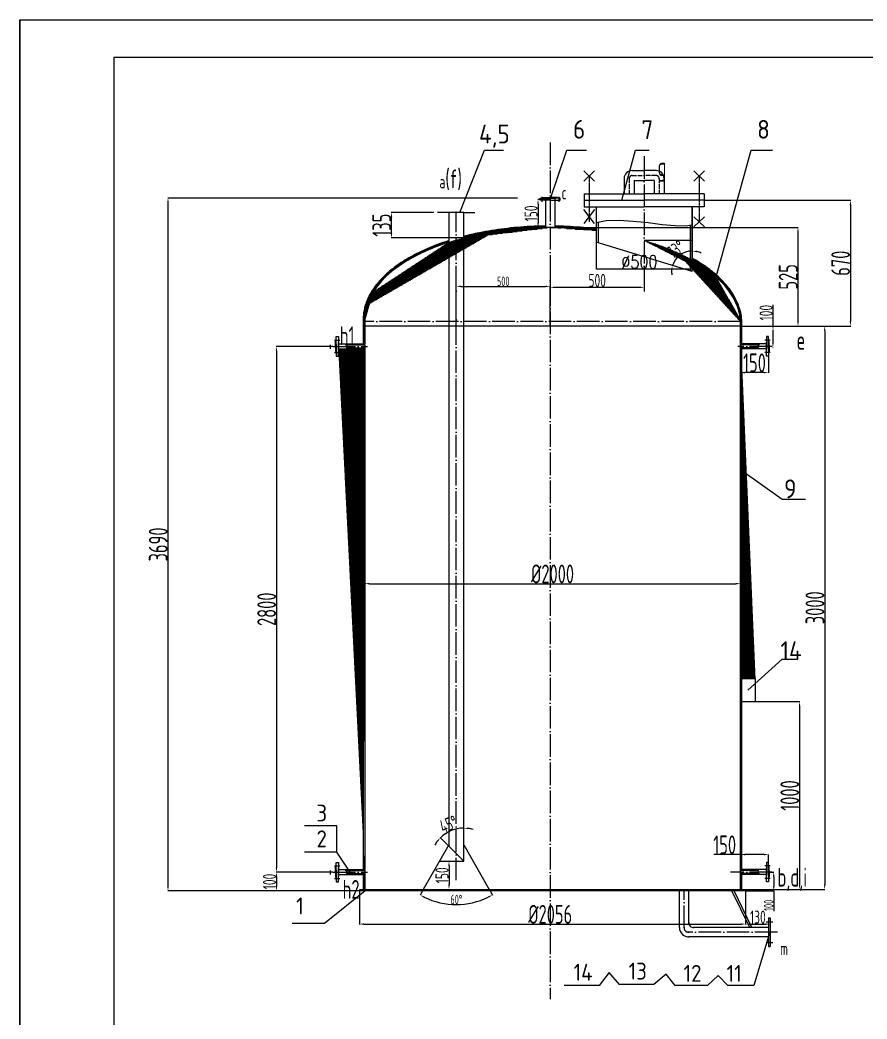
# Model space of a CAD drawing. Extents: x 3036 to 20054, y -3848 to 8048.
# Drawn here: x 11654 to 16163, y 2711 to 8032 of the extents above; entities that cross this region are included whole.
import ezdxf
from ezdxf.enums import TextEntityAlignment as Align

# ---------------------------------------------------------------- set-up
doc = ezdxf.new("R2010")
doc.units = 0
doc.header["$PDMODE"] = 3
doc.linetypes.add('ACAD_ISO04W100', pattern=[30, 24, -3, 0, -3])
doc.linetypes.add('CENTER', pattern=[2, 1.25, -0.25, 0.25, -0.25])
doc.layers.get('0').update_dxf_attribs({"linetype": 'CONTINUOUS'})
doc.layers.get('DEFPOINTS').update_dxf_attribs({"linetype": 'CONTINUOUS'})
for name, color, linetype in [('7标注层', 4, 'CONTINUOUS'), ('L0', 7, 'CONTINUOUS'), ('L1', 9, 'CENTER'), ('LL', 1, 'CONTINUOUS'), ('LM', 5, 'CONTINUOUS'), ('图层1', 1, 'CONTINUOUS')]:
    doc.layers.add(name, color=color, linetype=linetype)
doc.styles.get("Standard").update_dxf_attribs({"font": 'isocp.shx', "width": 0.707, "bigfont": 'hztxt.shx'})
doc.styles.add('TH_GBDIM', font='romans.shx', dxfattribs={"width": 0.8, "bigfont": 'gbcbig.shx'})
doc.dimstyles.new('ISO-25', dxfattribs={"dimtxt": 100, "dimasz": 2.5, "dimexe": 1.25, "dimexo": 0.625, "dimgap": 5, "dimtad": 1, "dimtxsty": 'STANDARD', "dimcen": 2.5, "dimazin": 3, "dimtfac": 1, "dimtmove": 0, "dimatfit": 3})
doc.dimstyles.new('TH_GBDIM', dxfattribs={"dimtxt": 3.5, "dimasz": 2.5, "dimexe": 2, "dimexo": 0, "dimgap": 1.5, "dimtad": 1, "dimdec": 1, "dimzin": 0, "dimtxsty": 'TH_GBDIM', "dimcen": 2.5, "dimclrd": 130, "dimclre": 130, "dimclrt": 3, "dimazin": 3, "dimtfac": 0.714286, "dimtdec": 1, "dimtmove": 0, "dimatfit": 3, "dimtzin": 0})
pattern_1 = [(0, (-3624.5452, 114.0675), (0, 3.175), [])]

# ---------------------------------------------------------------- blocks, each defined once
blk = doc.blocks.new('*D27')
at = {"color": 0, "ltscale": 5}
for p, q in [((14302.9, 7083), (12440.9, 7083)), ((12442.2, 7058), (12442.2, 3418)), ((13460.8, 3393), (12440.9, 3393))]:
    blk.add_line(p, q, dxfattribs=at)
for points in [[(12438, 7058), (12446.3, 7058), (12442.2, 7083)], [(12438, 3418), (12446.3, 3418), (12442.2, 3393)]]:
    blk.add_solid(points, dxfattribs=at)
at = {"layer": 'DEFPOINTS', "color": 0, "ltscale": 5}
for p in [(14303.6, 7083), (12442.2, 3393), (13461.4, 3393)]:
    blk.add_point(p, dxfattribs=at)
at = {"color": 0, "ltscale": 5, "insert": (12390.2, 5238), "char_height": 50, "attachment_point": 5, "rotation": 90}
blk.add_mtext('{\\H2x;3690}', dxfattribs=at)
blk = doc.blocks.new('*D28')
at = {"color": 0, "ltscale": 5}
for p, q in [((14477.6, 6926.1), (15797.2, 6926.1)), ((15796, 6901.1), (15796, 6426)), ((15490, 6401), (15797.2, 6401))]:
    blk.add_line(p, q, dxfattribs=at)
for points in [[(15791.8, 6901.1), (15800.1, 6901.1), (15796, 6926.1)], [(15791.8, 6426), (15800.1, 6426), (15796, 6401)]]:
    blk.add_solid(points, dxfattribs=at)
at = {"layer": 'DEFPOINTS', "color": 0, "ltscale": 5}
for p in [(14477, 6926.1), (15489.4, 6401), (15796, 6401)]:
    blk.add_point(p, dxfattribs=at)
at = {"color": 0, "ltscale": 5, "insert": (15744, 6663.5), "char_height": 50, "attachment_point": 5, "rotation": 90}
blk.add_mtext('{\\H2x;525}', dxfattribs=at)
blk = doc.blocks.new('*D29')
at = {"color": 0, "ltscale": 5}
for p, q in [((13858.3, 7006.1), (13630.6, 7006.1)), ((13631.9, 6896.1), (13631.9, 6981.1)), ((14016.4, 6871.1), (13630.6, 6871.1))]:
    blk.add_line(p, q, dxfattribs=at)
for points in [[(13627.7, 6981.1), (13636, 6981.1), (13631.9, 7006.1)], [(13627.7, 6896.1), (13636, 6896.1), (13631.9, 6871.1)]]:
    blk.add_solid(points, dxfattribs=at)
at = {"layer": 'DEFPOINTS', "color": 0, "ltscale": 5}
for p in [(13631.9, 7006.1), (13858.9, 7006.1), (14017, 6871.1)]:
    blk.add_point(p, dxfattribs=at)
at = {"color": 0, "ltscale": 5, "insert": (13579.9, 6938.6), "char_height": 50, "attachment_point": 5, "rotation": 90}
blk.add_mtext('{\\H2x;135}', dxfattribs=at)
blk = doc.blocks.new('*D30')
at = {"color": 0, "ltscale": 5}
for start, end in [(90, 163), (63.7134, 76.8567), (176.1433, 189.2866)]:
    blk.add_arc((15232.3, 6691.8), 109.2, start, end, dxfattribs=at)
for points in [[(15256.7, 6794), (15257.6, 6802.3), (15232.3, 6801)], [(15119.2, 6699.9), (15127.4, 6698.4), (15127.9, 6723.7)]]:
    blk.add_solid(points, dxfattribs=at)
at = {"layer": 'DEFPOINTS', "color": 0, "ltscale": 5}
for p in [(15232.3, 7036.9), (14721.7, 6847.9), (15187.3, 6791.3), (15232.3, 6691.8), (15232.3, 6691.8)]:
    blk.add_point(p, dxfattribs=at)
at = {"color": 0, "ltscale": 5, "insert": (15145.3, 6809.3), "char_height": 50, "attachment_point": 5, "rotation": 36.5}
blk.add_mtext('{\\H1.4x;73°}', dxfattribs=at)
blk = doc.blocks.new('*D31')
at = {"color": 0, "ltscale": 5}
for p, q in [((13287.2, 6293), (13018.5, 6293)), ((13019.7, 6268), (13019.7, 3518)), ((13287.2, 3493), (13018.5, 3493))]:
    blk.add_line(p, q, dxfattribs=at)
for points in [[(13015.6, 6268), (13023.9, 6268), (13019.7, 6293)], [(13015.6, 3518), (13023.9, 3518), (13019.7, 3493)]]:
    blk.add_solid(points, dxfattribs=at)
at = {"layer": 'DEFPOINTS', "color": 0, "ltscale": 5}
for p in [(13287.8, 6293), (13019.7, 3493), (13287.8, 3493)]:
    blk.add_point(p, dxfattribs=at)
at = {"color": 0, "ltscale": 5, "insert": (12967.7, 4893), "char_height": 50, "attachment_point": 5, "rotation": 90}
blk.add_mtext('{\\H2x;2800}', dxfattribs=at)
blk = doc.blocks.new('*D32')
at = {"color": 0, "ltscale": 5}
for p, q in [((15296.8, 7071), (16076.6, 7071)), ((16075.3, 7046), (16075.3, 6426)), ((15490, 6401), (16076.6, 6401))]:
    blk.add_line(p, q, dxfattribs=at)
for points in [[(16071.2, 7046), (16079.5, 7046), (16075.3, 7071)], [(16071.2, 6426), (16079.5, 6426), (16075.3, 6401)]]:
    blk.add_solid(points, dxfattribs=at)
at = {"layer": 'DEFPOINTS', "color": 0, "ltscale": 5}
for p in [(15296.1, 7071), (15489.4, 6401), (16075.3, 6401)]:
    blk.add_point(p, dxfattribs=at)
at = {"color": 0, "ltscale": 5, "insert": (16023.3, 6736), "char_height": 50, "attachment_point": 5, "rotation": 90}
blk.add_mtext('{\\H2x;670}', dxfattribs=at)
blk = doc.blocks.new('*D33')
at = {"color": 0, "ltscale": 5}
for p, q in [((15489.4, 6240.3), (15489.4, 6152.2)), ((15639.4, 6240.3), (15639.4, 6152.2)), ((15614.4, 6153.5), (15514.4, 6153.5))]:
    blk.add_line(p, q, dxfattribs=at)
for points in [[(15514.4, 6157.7), (15514.4, 6149.3), (15489.4, 6153.5)], [(15614.4, 6157.7), (15614.4, 6149.3), (15639.4, 6153.5)]]:
    blk.add_solid(points, dxfattribs=at)
at = {"layer": 'DEFPOINTS', "color": 0, "ltscale": 5}
for p in [(15489.4, 6241), (15639.4, 6241), (15489.4, 6153.5)]:
    blk.add_point(p, dxfattribs=at)
at = {"color": 0, "ltscale": 5, "insert": (15564.4, 6205.5), "char_height": 50, "attachment_point": 5}
blk.add_mtext('{\\H2x;150}', dxfattribs=at)
blk = doc.blocks.new('*D34')
at = {"color": 0, "ltscale": 5}
for p, q in [((15663.1, 6395.6), (15663.1, 6514.3)), ((15662.7, 6395.6), (15664.3, 6395.6)), ((15663.1, 6312.6), (15663.1, 6370.6)), ((15662.7, 6287.6), (15664.3, 6287.6))]:
    blk.add_line(p, q, dxfattribs=at)
for points in [[(15658.9, 6370.6), (15667.2, 6370.6), (15663.1, 6395.6)], [(15658.9, 6312.6), (15667.2, 6312.6), (15663.1, 6287.6)]]:
    blk.add_solid(points, dxfattribs=at)
at = {"layer": 'DEFPOINTS', "color": 0, "ltscale": 5}
for p in [(15662, 6395.6), (15663.1, 6395.6), (15662, 6287.6)]:
    blk.add_point(p, dxfattribs=at)
at = {"color": 0, "ltscale": 5, "insert": (15626.1, 6472.6), "char_height": 50, "attachment_point": 5, "rotation": 90}
blk.add_mtext('{\\H1.4x;100}', dxfattribs=at)
blk = doc.blocks.new('*D35')
at = {"color": 0, "ltscale": 5}
for p, q in [((15643.6, 3493), (15668, 3493)), ((15666.8, 3468), (15666.8, 3418)), ((15518, 3393), (15668, 3393)), ((15666.8, 3393), (15666.8, 3285.7))]:
    blk.add_line(p, q, dxfattribs=at)
for points in [[(15662.6, 3468), (15671, 3468), (15666.8, 3493)], [(15662.6, 3418), (15671, 3418), (15666.8, 3393)]]:
    blk.add_solid(points, dxfattribs=at)
at = {"layer": 'DEFPOINTS', "color": 0, "ltscale": 5}
for p in [(15643, 3493), (15517.4, 3393), (15666.8, 3393)]:
    blk.add_point(p, dxfattribs=at)
at = {"color": 0, "ltscale": 5, "insert": (15639.8, 3316), "char_height": 50, "attachment_point": 5, "rotation": 90}
blk.add_mtext('100', dxfattribs=at)
blk = doc.blocks.new('*D24')
at = {"color": 0, "ltscale": 5}
for p, q in [((14477, 6714.4), (14477, 6606.2)), ((14977, 6714.4), (14977, 6606.2)), ((14952, 6607.4), (14502, 6607.4))]:
    blk.add_line(p, q, dxfattribs=at)
for points in [[(14502, 6611.6), (14502, 6603.3), (14477, 6607.4)], [(14952, 6611.6), (14952, 6603.3), (14977, 6607.4)]]:
    blk.add_solid(points, dxfattribs=at)
at = {"layer": 'DEFPOINTS', "color": 0, "ltscale": 5}
for p in [(14477, 6715.1), (14977, 6715.1), (14477, 6607.4)]:
    blk.add_point(p, dxfattribs=at)
at = {"color": 0, "ltscale": 5, "insert": (14727, 6644.4), "char_height": 50, "attachment_point": 5}
blk.add_mtext('{\\H1.4x;500}', dxfattribs=at)
blk = doc.blocks.new('*D36')
at = {"color": 0, "ltscale": 5}
for p, q in [((15797.8, 6401), (15939.5, 6401)), ((15938.3, 6376), (15938.3, 3426)), ((15518, 3401), (15939.5, 3401))]:
    blk.add_line(p, q, dxfattribs=at)
for points in [[(15934.1, 6376), (15942.4, 6376), (15938.3, 6401)], [(15934.1, 3426), (15942.4, 3426), (15938.3, 3401)]]:
    blk.add_solid(points, dxfattribs=at)
at = {"layer": 'DEFPOINTS', "color": 0, "ltscale": 5}
for p in [(15797.2, 6401), (15517.4, 3401), (15938.3, 3401)]:
    blk.add_point(p, dxfattribs=at)
at = {"color": 0, "ltscale": 5, "insert": (15886.3, 4901), "char_height": 50, "attachment_point": 5, "rotation": 90}
blk.add_mtext('{\\H2x;3000}', dxfattribs=at)
blk = doc.blocks.new('*D37')
at = {"color": 0, "ltscale": 5}
for p, q in [((15489.4, 3586.5), (15347.2, 3586.5)), ((15489.4, 3545.6), (15489.4, 3587.7)), ((15614.4, 3586.5), (15514.4, 3586.5)), ((15639.4, 3545.6), (15639.4, 3587.7))]:
    blk.add_line(p, q, dxfattribs=at)
for points in [[(15514.4, 3590.7), (15514.4, 3582.3), (15489.4, 3586.5)], [(15614.4, 3590.7), (15614.4, 3582.3), (15639.4, 3586.5)]]:
    blk.add_solid(points, dxfattribs=at)
at = {"layer": 'DEFPOINTS', "color": 0, "ltscale": 5}
for p in [(15489.4, 3586.5), (15489.4, 3545), (15639.4, 3545)]:
    blk.add_point(p, dxfattribs=at)
at = {"color": 0, "ltscale": 5, "insert": (15405.8, 3638.5), "char_height": 50, "attachment_point": 5}
blk.add_mtext('{\\H2x;150}', dxfattribs=at)
blk = doc.blocks.new('*D25')
at = {"color": 0, "ltscale": 5}
for p, q in [((14476.4, 7076.1), (14410.8, 7076.1)), ((14412.1, 7051.1), (14412.1, 6951.1)), ((14476.4, 6926.1), (14410.8, 6926.1))]:
    blk.add_line(p, q, dxfattribs=at)
for points in [[(14407.9, 7051.1), (14416.3, 7051.1), (14412.1, 7076.1)], [(14407.9, 6951.1), (14416.3, 6951.1), (14412.1, 6926.1)]]:
    blk.add_solid(points, dxfattribs=at)
at = {"layer": 'DEFPOINTS', "color": 0, "ltscale": 5}
for p in [(14477, 7076.1), (14412.1, 6926.1), (14477, 6926.1)]:
    blk.add_point(p, dxfattribs=at)
at = {"color": 0, "ltscale": 5, "insert": (14375.1, 7001.1), "char_height": 50, "attachment_point": 5, "rotation": 90}
blk.add_mtext('{\\H1.4x;150}', dxfattribs=at)
blk = doc.blocks.new('*D38')
at = {"color": 0, "ltscale": 5}
for p, q in [((15490, 4401), (15805.6, 4401)), ((15804.3, 4376), (15804.3, 3426)), ((15490, 3401), (15805.6, 3401))]:
    blk.add_line(p, q, dxfattribs=at)
for points in [[(15800.2, 4376), (15808.5, 4376), (15804.3, 4401)], [(15800.2, 3426), (15808.5, 3426), (15804.3, 3401)]]:
    blk.add_solid(points, dxfattribs=at)
at = {"layer": 'DEFPOINTS', "color": 0, "ltscale": 5}
for p in [(15489.4, 4401), (15489.4, 3401), (15804.3, 3401)]:
    blk.add_point(p, dxfattribs=at)
at = {"color": 0, "ltscale": 5, "insert": (15752.3, 3901), "char_height": 50, "attachment_point": 5, "rotation": 90}
blk.add_mtext('{\\H2x;1000}', dxfattribs=at)
blk = doc.blocks.new('*D39')
at = {"color": 0, "ltscale": 5}
for p, q in [((13489.4, 5029.8), (13489.4, 5030.5)), ((13514.4, 5029.2), (15464.4, 5029.2)), ((15489.4, 5029.8), (15489.4, 5030.5))]:
    blk.add_line(p, q, dxfattribs=at)
for points in [[(13514.4, 5033.4), (13514.4, 5025), (13489.4, 5029.2)], [(15464.4, 5033.4), (15464.4, 5025), (15489.4, 5029.2)]]:
    blk.add_solid(points, dxfattribs=at)
at = {"layer": 'DEFPOINTS', "color": 0, "ltscale": 5}
for p in [(13489.4, 5029.2), (15489.4, 5029.2), (15489.4, 5029.2)]:
    blk.add_point(p, dxfattribs=at)
at = {"color": 0, "ltscale": 5, "insert": (14489.4, 5081.2), "char_height": 50, "attachment_point": 5}
blk.add_mtext('{\\H2x;%%C2000}', dxfattribs=at)
blk = doc.blocks.new('*D26')
at = {"color": 0, "ltscale": 5}
for p, q in [((13461.4, 3392.3), (13461.4, 3214.8)), ((15517.4, 3392.3), (15517.4, 3214.8)), ((13486.4, 3216.1), (15492.4, 3216.1))]:
    blk.add_line(p, q, dxfattribs=at)
for points in [[(13486.4, 3220.2), (13486.4, 3211.9), (13461.4, 3216.1)], [(15492.4, 3220.2), (15492.4, 3211.9), (15517.4, 3216.1)]]:
    blk.add_solid(points, dxfattribs=at)
at = {"layer": 'DEFPOINTS', "color": 0, "ltscale": 5}
for p in [(13461.4, 3393), (15517.4, 3393), (15517.4, 3216.1)]:
    blk.add_point(p, dxfattribs=at)
at = {"color": 0, "ltscale": 5, "insert": (14477, 3268.1), "char_height": 50, "attachment_point": 5}
blk.add_mtext('{\\H2x;%%C2056}', dxfattribs=at)
blk = doc.blocks.new('*D40')
at = {"color": 0, "ltscale": 5}
blk.add_line((13936.6, 3631.4), (13891.4, 3676.6), dxfattribs=at)
for start, end in [(90, 135), (73.749, 81.8745), (143.1255, 151.251)]:
    blk.add_arc((14017, 3551), 176.4, start, end, dxfattribs=at)
for points in [[(14041.7, 3721.5), (14042.2, 3729.8), (14017, 3727.4)], [(13872.7, 3659.6), (13879, 3654.1), (13892.3, 3675.7)]]:
    blk.add_solid(points, dxfattribs=at)
at = {"layer": 'DEFPOINTS', "color": 0, "ltscale": 5}
for p in [(14017, 6871.1), (13971.3, 3721.4), (13937, 3631), (14017, 3551), (14017, 3551)]:
    blk.add_point(p, dxfattribs=at)
at = {"color": 0, "ltscale": 5, "insert": (13935.3, 3748.2), "char_height": 50, "attachment_point": 5, "rotation": 22.5}
blk.add_mtext('{\\H1.4x;45°}', dxfattribs=at)
blk = doc.blocks.new('*D41')
at = {"color": 0, "ltscale": 5}
for p, q in [((13919.8, 3551), (13939.4, 3551)), ((13938.2, 3526), (13938.2, 3426)), ((13919.8, 3401), (13939.4, 3401))]:
    blk.add_line(p, q, dxfattribs=at)
for points in [[(13934, 3526), (13942.3, 3526), (13938.2, 3551)], [(13934, 3426), (13942.3, 3426), (13938.2, 3401)]]:
    blk.add_solid(points, dxfattribs=at)
at = {"layer": 'DEFPOINTS', "color": 0, "ltscale": 5}
for p in [(13919.2, 3551), (13919.2, 3401), (13938.2, 3401)]:
    blk.add_point(p, dxfattribs=at)
at = {"color": 0, "ltscale": 5, "insert": (13901.2, 3476), "char_height": 50, "attachment_point": 5, "rotation": 90}
blk.add_mtext('{\\H1.4x;150}', dxfattribs=at)
blk = doc.blocks.new('*D42')
at = {"color": 0, "ltscale": 5}
for p, q in [((13801.1, 3400.4), (13783.8, 3370.3)), ((14153, 3400.4), (14170.2, 3370.3))]:
    blk.add_line(p, q, dxfattribs=at)
blk.add_arc((13977, 3707.7), 387.5, 243.8981, 296.1019, dxfattribs=at)
for points in [[(13804.6, 3356), (13808.5, 3363.4), (13784.4, 3371.4)], [(14145.5, 3363.4), (14149.4, 3356), (14169.6, 3371.4)]]:
    blk.add_solid(points, dxfattribs=at)
at = {"layer": 'DEFPOINTS', "color": 0, "ltscale": 5}
for p in [(13937, 3637.8), (14017, 3637.8), (13801.4, 3401), (14152.7, 3401), (13910.2, 3326)]:
    blk.add_point(p, dxfattribs=at)
at = {"color": 0, "ltscale": 5, "insert": (13977, 3347.2), "char_height": 50, "attachment_point": 5}
blk.add_mtext('60°', dxfattribs=at)
blk = doc.blocks.new('*D43')
at = {"color": 0, "ltscale": 5}
for p, q in [((13303.1, 3493), (13018.4, 3493)), ((13019.7, 3468), (13019.7, 3418)), ((13303.1, 3393), (13018.4, 3393))]:
    blk.add_line(p, q, dxfattribs=at)
for points in [[(13015.5, 3468), (13023.9, 3468), (13019.7, 3493)], [(13015.5, 3418), (13023.9, 3418), (13019.7, 3393)]]:
    blk.add_solid(points, dxfattribs=at)
at = {"layer": 'DEFPOINTS', "color": 0, "ltscale": 5}
for p in [(13303.8, 3493), (13019.7, 3393), (13303.8, 3393)]:
    blk.add_point(p, dxfattribs=at)
at = {"color": 0, "ltscale": 5, "insert": (12982.7, 3443), "char_height": 50, "attachment_point": 5, "rotation": 90}
blk.add_mtext('{\\H1.4x;100}', dxfattribs=at)
blk = doc.blocks.new('*D75')
at = {"color": 0, "ltscale": 5}
for p, q in [((15517.4, 3249.5), (15517.4, 3214.8)), ((15647.4, 3248.3), (15647.4, 3214.8)), ((15542.4, 3216.1), (15622.4, 3216.1))]:
    blk.add_line(p, q, dxfattribs=at)
for points in [[(15542.4, 3220.2), (15542.4, 3211.9), (15517.4, 3216.1)], [(15622.4, 3220.2), (15622.4, 3211.9), (15647.4, 3216.1)]]:
    blk.add_solid(points, dxfattribs=at)
at = {"layer": 'DEFPOINTS', "color": 0, "ltscale": 5}
for p in [(15517.4, 3250.1), (15647.4, 3248.9), (15647.4, 3216.1)]:
    blk.add_point(p, dxfattribs=at)
at = {"color": 0, "ltscale": 5, "insert": (15582.4, 3253.1), "char_height": 50, "attachment_point": 5}
blk.add_mtext('{\\H1.4x;130}', dxfattribs=at)
blk = doc.blocks.new('*D84')
at = {"layer": '7标注层', "color": 130}
for p, q in [((14721.7, 6847.9), (14721.7, 6704.5)), ((15221.7, 6847.9), (15221.7, 6704.5)), ((14724.2, 6706.5), (15219.2, 6706.5))]:
    blk.add_line(p, q, dxfattribs=at)
for points in [[(14724.2, 6706.9), (14724.2, 6706.1), (14721.7, 6706.5)], [(15219.2, 6706.9), (15219.2, 6706.1), (15221.7, 6706.5)]]:
    blk.add_solid(points, dxfattribs=at)
at = {"layer": 'DEFPOINTS', "color": 0}
for p in [(14721.7, 6847.9), (15221.7, 6847.9), (15221.7, 6706.5)]:
    blk.add_point(p, dxfattribs=at)
at = {"layer": '7标注层', "color": 3, "insert": (14951.6, 6743), "char_height": 3.5, "attachment_point": 5, "style": 'TH_GBDIM'}
blk.add_mtext('{\\H20x;%%C500}', dxfattribs=at)
blk = doc.blocks.new('*D99')
at = {"color": 0, "ltscale": 5}
for p, q in [((13977, 6401.6), (13977, 6614.1)), ((14002, 6612.8), (14452, 6612.8)), ((14477, 6401.6), (14477, 6614.1))]:
    blk.add_line(p, q, dxfattribs=at)
for points in [[(14002, 6617), (14002, 6608.7), (13977, 6612.8)], [(14452, 6617), (14452, 6608.7), (14477, 6612.8)]]:
    blk.add_solid(points, dxfattribs=at)
at = {"layer": 'DEFPOINTS', "color": 0, "ltscale": 5}
for p in [(14477, 6612.8), (13977, 6401), (14477, 6401)]:
    blk.add_point(p, dxfattribs=at)
at = {"color": 0, "ltscale": 5, "insert": (14227, 6639.8), "char_height": 50, "attachment_point": 5}
blk.add_mtext('500', dxfattribs=at)

msp = doc.modelspace()

# ---------------------------------------------------------------- hatches: boundary and pattern name
h = msp.add_hatch()
h.set_pattern_fill('LINE', color=256, style=0)
h.set_pattern_definition(pattern_1)
edge = h.paths.add_edge_path()
edge.add_spline(control_points=[(14452.008, 6934.003), (14425.273, 6933.755), (14398.577, 6932.972), (14325.256, 6929.34), (14278.891, 6925.374), (14187.837, 6914.218), (14143.148, 6907.027), (14071.585, 6892.631), (14043.972, 6886.32), (14017.008, 6879.385)], knot_values=[1.61437502, 1.61437502, 1.61437502, 1.61437502, 1.69431492, 1.69431492, 1.83495708, 1.83495708, 1.97559923, 1.97559923, 2.06678298, 2.06678298, 2.06678298, 2.06678298], degree=3, periodic=0)
edge.add_line((14017.008, 6879.385), (14017.008, 6871.124))
edge.add_ellipse((14489.404, 6425.973), major_axis=(1000, -12.5), ratio=0.49996094, start_angle=92.501137, end_angle=118.547383, ccw=False)
edge.add_line((14452.008, 6926.003), (14452.008, 6934.003))
h = msp.add_hatch()
h.set_pattern_fill('LINE', color=256, style=0)
h.set_pattern_definition(pattern_1)
edge = h.paths.add_edge_path()
edge.add_spline(control_points=[(14721.696, 6918.213), (14699.105, 6921.11), (14676.328, 6923.617), (14606.979, 6930.006), (14560, 6932.654), (14509.299, 6933.722), (14505.654, 6933.789), (14502.008, 6933.846)], knot_values=[1.34366233, 1.34366233, 1.34366233, 1.34366233, 1.41303061, 1.41303061, 1.55367277, 1.55367277, 1.56456625, 1.56456625, 1.56456625, 1.56456625], degree=3, periodic=0)
edge.add_line((14502.008, 6933.846), (14502.008, 6925.845))
edge.add_ellipse((14489.404, 6425.973), major_axis=(1000, -12.5), ratio=0.49996094, start_angle=76.926247, end_angle=89.635886, ccw=False)
edge.add_line((14721.696, 6910.148), (14721.696, 6918.213))
h = msp.add_hatch()
h.set_pattern_fill('LINE', color=256, style=0)
h.set_pattern_definition(pattern_1)
edge = h.paths.add_edge_path()
edge.add_ellipse((14489.404, 6425.973), major_axis=(-1000.15, 12.247), ratio=0.49998282, start_angle=-56.124099, end_angle=-8.684217, ccw=False)
edge.add_line((13937.008, 6847.971), (13937.008, 6855.586))
edge.add_spline(control_points=[(13937.008, 6855.586), (13914.244, 6849.044), (13894.416, 6842.126), (13841.259, 6822.079), (13809.043, 6808.204), (13748.424, 6778.456), (13720.02, 6762.583), (13667.48, 6729.074), (13643.344, 6711.439), (13599.733, 6674.661), (13580.258, 6655.519), (13546.304, 6616.004), (13531.825, 6595.629), (13508.605, 6554.763), (13499.664, 6534.306), (13493.26, 6513.583)], knot_values=[-0.97955031, -0.97955031, -0.97955031, -0.97955031, -0.90690237, -0.90690237, -0.77938893, -0.77938893, -0.65187548, -0.65187548, -0.52436203, -0.52436203, -0.39684858, -0.39684858, -0.26933513, -0.26933513, -0.14677375, -0.14677375, -0.14677375, -0.14677375], degree=3, periodic=0)
edge.add_line((13493.26, 6513.583), (13501.645, 6513.583))
h = msp.add_hatch()
h.set_pattern_fill('LINE', color=256, style=0)
h.set_pattern_definition(pattern_1)
edge = h.paths.add_edge_path()
edge.add_spline(control_points=[(15363.054, 6671.829), (15349.067, 6684.205), (15334.075, 6696.283), (15296.477, 6723.973), (15273.068, 6739.301), (15244.156, 6756.196), (15240.223, 6758.454), (15232.32, 6760.696)], knot_values=[0.52521467, 0.52521467, 0.52521467, 0.52521467, 0.60866889, 0.60866889, 0.7220077, 0.7220077, 0.73965122, 0.73965122, 0.73965122, 0.73965122], degree=3, periodic=0)
edge.add_line((15232.32, 6760.696), (15232.32, 6753.728))
edge.add_ellipse((14489.404, 6425.973), major_axis=(1000, -12.5), ratio=0.49996094, start_angle=29.75183, end_angle=42.378893, ccw=False)
edge.add_line((15360.688, 6663.224), (15363.054, 6671.829))
h = msp.add_hatch()
h.set_pattern_fill('LINE', color=256, style=0)
h.set_pattern_definition(pattern_1)
edge = h.paths.add_edge_path()
edge.add_spline(control_points=[(15497.403, 6413.373), (15497.57, 6426.729), (15496.699, 6440.098), (15492.89, 6466.759), (15489.952, 6480.052), (15480.224, 6512.532), (15472.283, 6531.622), (15452.212, 6569.175), (15440.083, 6587.638), (15411.829, 6623.716), (15395.704, 6641.331), (15372.944, 6662.928), (15368.063, 6667.398), (15363.054, 6671.829)], knot_values=[0, 0, 0, 0, 0.07765682, 0.07765682, 0.15531364, 0.15531364, 0.26865245, 0.26865245, 0.38199126, 0.38199126, 0.49533008, 0.49533008, 0.52521467, 0.52521467, 0.52521467, 0.52521467], degree=3, periodic=0)
edge.add_line((15363.054, 6671.829), (15360.688, 6663.224))
edge.add_ellipse((14489.404, 6425.973), major_axis=(1000, -12.5), ratio=0.49996094, start_angle=1.432208, end_angle=29.75183, ccw=False)
edge.add_line((15489.248, 6425.973), (15489.404, 6425.973))
edge.add_line((15489.404, 6425.973), (15489.404, 6419.723))
edge.add_ellipse((14489.404, 6425.973), major_axis=(1000, -12.5), ratio=0.49996094, start_angle=0, end_angle=0.716132, ccw=False)
edge.add_line((15489.404, 6413.473), (15489.404, 6400.973))
edge.add_line((15489.404, 6400.973), (15489.404, 6306.307))
edge.add_line((15489.404, 6306.307), (15497.403, 6306.307))
edge.add_line((15497.403, 6306.307), (15497.403, 6413.373))
h = msp.add_hatch()
h.set_pattern_fill('LINE', color=256, style=0)
h.set_pattern_definition(pattern_1)
edge = h.paths.add_edge_path()
edge.add_line((13489.404, 6400.973), (13489.404, 6425.973))
edge.add_ellipse((14489.404, 6425.973), major_axis=(-1000.15, 12.247), ratio=0.49998282, start_angle=-8.684217, end_angle=1.402962, ccw=False)
edge.add_line((13501.645, 6513.583), (13493.26, 6513.583))
edge.add_spline(control_points=[(13493.26, 6513.583), (13493.001, 6512.746), (13492.746, 6511.908), (13487.334, 6493.799), (13483.933, 6476.35), (13481.883, 6454.054), (13481.577, 6449.27), (13481.404, 6444.484)], knot_values=[-0.14677375, -0.14677375, -0.14677375, -0.14677375, -0.14182169, -0.14182169, -0.03978356, -0.03978356, -0.01195051, -0.01195051, -0.01195051, -0.01195051], degree=3, periodic=0)
edge.add_line((13481.404, 6444.484), (13481.404, 6306.307))
edge.add_line((13481.404, 6306.307), (13489.404, 6306.307))
edge.add_line((13489.404, 6306.307), (13489.404, 6400.973))
h = msp.add_hatch()
h.set_pattern_fill('LINE', color=256, style=0)
h.set_pattern_definition(pattern_1)
edge = h.paths.add_edge_path()
edge.add_line((15497.404, 3506.307), (15497.403, 6279.64))
edge.add_line((15489.404, 3400.973), (15489.404, 6400.973))
edge.add_line((15569.537, 4523.648), (15489.404, 4523.648))
h.paths.add_polyline_path([(15536.903, 5021.639), (15581.699, 5021.639), (15581.699, 5109.639), (15536.903, 5109.639)], flags=9)
h = msp.add_hatch()
h.set_pattern_fill('LINE', color=256, style=0)
h.set_pattern_definition(pattern_1)
edge = h.paths.add_edge_path()
edge.add_line((13489.404, 6279.64), (13489.404, 3506.307))
edge.add_line((13481.404, 6279.64), (13481.404, 3506.307))
edge.add_line((13349.404, 6279.64), (13489.404, 6279.64))
edge.add_line((13349.404, 3506.307), (13489.404, 3506.307))
h = msp.add_hatch()
h.set_pattern_fill('LINE', color=256, style=0)
h.set_pattern_definition(pattern_1)
h.paths.add_polyline_path([(15497.403, 6279.64), (15489.404, 6279.64), (15489.404, 5948.357), (15497.403, 5942.669)])
h = msp.add_hatch()
h.set_pattern_fill('LINE', color=256, style=0)
h.set_pattern_definition(pattern_1)
h.paths.add_polyline_path([(15497.404, 4400.973), (15489.404, 4400.973), (15489.404, 3506.307), (15497.404, 3506.307)])
h = msp.add_hatch()
h.set_pattern_fill('LINE', color=256, style=0)
h.set_pattern_definition(pattern_1)
h.paths.add_polyline_path([(13489.404, 3479.64), (13481.404, 3479.64), (13481.404, 3400.973), (13489.404, 3400.973)])
h = msp.add_hatch()
h.set_pattern_fill('LINE', color=256, style=0)
h.set_pattern_definition(pattern_1)
h.paths.add_polyline_path([(15489.404, 3400.973), (15497.404, 3400.973), (15497.404, 3479.64), (15489.404, 3479.64)])

# ---------------------------------------------------------------- linework, layer by layer
at = {"color": 4, "ltscale": 5}
for p, q in [((13995.041, 7006.124), (14126.843, 7338.079)), ((14126.843, 7338.079), (14227.798, 7338.079)), ((14477.008, 7076.08), (14565.654, 7338.079)), ((14565.654, 7338.079), (14669.412, 7338.079)), ((14858.304, 7070.973), (14930.137, 7338.079)), ((14930.137, 7338.079), (15004.629, 7338.079)), ((15360.688, 6663.224), (15546.273, 7338.079)), ((15546.273, 7338.079), (15661.205, 7338.079)), ((15489.404, 5636.671), (15711.046, 5479.076)), ((15711.046, 5479.076), (15835.716, 5479.076)), ((15528.367, 4462.311), (15711.046, 4627.392)), ((15711.046, 4627.392), (15792.546, 4627.392)), ((13340.243, 3739.626), (13168.723, 3739.626)), ((13340.243, 3598.48), (13340.243, 3739.626)), ((13340.243, 3598.48), (13168.723, 3598.48)), ((13411.821, 3492.973), (13340.243, 3598.48)), ((13500.387, 3400.973), (13275.884, 3218.554)), ((13275.884, 3218.554), (13102.902, 3218.554))]:
    msp.add_line(p, q, dxfattribs=at)
for p, q in [((14870.628, 7186.927), (14870.628, 7105.015)), ((14913.18, 7229.479), (14977.008, 7229.479)), ((15040.836, 7229.479), (14977.008, 7229.479)), ((15083.388, 7186.927), (15083.388, 7105.015)), ((14923.818, 7176.289), (14977.008, 7176.289)), ((14923.818, 7176.289), (14923.818, 7105.015)), ((15030.198, 7176.289), (14977.008, 7176.289)), ((15030.198, 7176.289), (15030.198, 7105.015)), ((14423.675, 7082.973), (14477.008, 7082.973)), ((14423.675, 7071.862), (14423.675, 7082.973)), ((14437.504, 7086.584), (14477.008, 7086.584)), ((14437.504, 7086.584), (14437.504, 7082.973)), ((14477.008, 7082.973), (14452.008, 7082.973)), ((14452.008, 7082.973), (14452.008, 6926.003)), ((14516.512, 7086.584), (14477.008, 7086.584)), ((14477.008, 7082.973), (14502.008, 7082.973)), ((14530.341, 7082.973), (14477.008, 7082.973)), ((14502.008, 7082.973), (14502.008, 6925.845)), ((14516.512, 7086.584), (14516.512, 7082.973)), ((14530.341, 7071.862), (14530.341, 7082.973)), ((14657.868, 7105.015), (14977.008, 7105.015)), ((14657.868, 7105.015), (14657.868, 7036.932)), ((15296.148, 7105.015), (14977.008, 7105.015)), ((15296.148, 7105.015), (15296.148, 7036.932)), ((14477.008, 7071.862), (14423.675, 7071.862)), ((14477.008, 7071.862), (14530.341, 7071.862)), ((14657.868, 7070.973), (14977.008, 7070.973)), ((14657.868, 7036.932), (14977.008, 7036.932)), ((14721.696, 7036.932), (14721.696, 6847.889)), ((15296.148, 7070.973), (14977.008, 7070.973)), ((15296.148, 7036.932), (14977.008, 7036.932)), ((15232.32, 7036.932), (15232.32, 6753.728)), ((15232.32, 6691.776), (15232.32, 7036.932)), ((15232.32, 6691.776), (15232.32, 7036.932)), ((13937.633, 7006.124), (13877.633, 7006.124)), ((14017.008, 7006.124), (13937.008, 7006.124)), ((13937.008, 7006.124), (13937.008, 3630.973)), ((14016.383, 7006.124), (14076.383, 7006.124)), ((14017.008, 6871.124), (14017.008, 7006.124)), ((14732.334, 6955.093), (14732.334, 6844.637)), ((15221.682, 6939.258), (15221.682, 6695.028)), ((14017.008, 6860.18), (14017.008, 6871.124)), ((14017.008, 3550.973), (14017.008, 6871.124)), ((15232.32, 6691.776), (14721.696, 6847.889)), ((14977.008, 6857.963), (15227.008, 6857.963)), ((13481.404, 6444.484), (13481.404, 6306.307)), ((13489.404, 6425.973), (13489.404, 6400.973)), ((15489.404, 6400.973), (13489.404, 6400.973)), ((13489.404, 6400.973), (13489.404, 6306.307)), ((15489.404, 6400.973), (15489.404, 6425.973)), ((15489.404, 3400.973), (15489.404, 6400.973)), ((15497.403, 6306.307), (15497.403, 6413.373)), ((13338.293, 6281.015), (13338.293, 6344.973)), ((13338.293, 6344.973), (13349.404, 6344.973)), ((13349.404, 6344.973), (13349.404, 6306.307)), ((15628.292, 6344.973), (15628.292, 6306.307)), ((15639.404, 6344.973), (15628.292, 6344.973)), ((15639.404, 6281.015), (15639.404, 6344.973)), ((13319.723, 6292.973), (13287.802, 6292.973)), ((13304.654, 6300.855), (13304.654, 6280.576)), ((13329.447, 6326.179), (13357.572, 6326.179)), ((13334.681, 6286.253), (13334.681, 6320.624)), ((13334.681, 6320.624), (13338.293, 6320.624)), ((13334.681, 6286.253), (13334.681, 6320.624)), ((13334.681, 6320.624), (13338.293, 6320.624)), ((13334.681, 6299.694), (13334.681, 6265.323)), ((13334.681, 6299.694), (13334.681, 6265.323)), ((13338.293, 6304.932), (13338.293, 6240.973)), ((13349.404, 6274.084), (13349.404, 6315.657)), ((13349.404, 6311.862), (13349.404, 6270.29)), ((13349.404, 6306.307), (13489.404, 6306.307)), ((13349.404, 6279.64), (13489.404, 6279.64)), ((13349.404, 6240.973), (13349.404, 6279.64)), ((13389.164, 6300.973), (13490.845, 6300.973)), ((13392.367, 6284.973), (13490.845, 6284.973)), ((13481.404, 6279.64), (13481.404, 3506.307)), ((13489.404, 6279.64), (13489.404, 3506.307)), ((15628.292, 6306.307), (15489.404, 6306.307)), ((15588.532, 6300.973), (15489.404, 6300.973)), ((15585.329, 6284.973), (15489.404, 6284.973)), ((15628.292, 6279.64), (15489.404, 6279.64)), ((15497.404, 3506.307), (15497.403, 6279.64)), ((15648.249, 6326.179), (15620.124, 6326.179)), ((15628.292, 6274.084), (15628.292, 6315.657)), ((15628.292, 6311.862), (15628.292, 6270.29)), ((15628.292, 6240.973), (15628.292, 6279.64)), ((15643.015, 6320.624), (15639.404, 6320.624)), ((15643.015, 6320.624), (15639.404, 6320.624)), ((15639.404, 6304.932), (15639.404, 6240.973)), ((15643.015, 6286.253), (15643.015, 6320.624)), ((15643.015, 6286.253), (15643.015, 6320.624)), ((15643.015, 6299.694), (15643.015, 6265.323)), ((15643.015, 6299.694), (15643.015, 6265.323)), ((13329.447, 6259.768), (13357.572, 6259.768)), ((13334.681, 6265.323), (13338.293, 6265.323)), ((13334.681, 6265.323), (13338.293, 6265.323)), ((13338.293, 6240.973), (13349.404, 6240.973)), ((15648.249, 6259.768), (15620.124, 6259.768)), ((15639.404, 6240.973), (15628.292, 6240.973)), ((15643.015, 6265.323), (15639.404, 6265.323)), ((15643.015, 6265.323), (15639.404, 6265.323)), ((15569.537, 4523.648), (15489.404, 4523.648)), ((15569.537, 4400.973), (15569.537, 4523.648)), ((15489.404, 4400.973), (15569.537, 4400.973)), ((14017.008, 3550.973), (13937.008, 3630.973)), ((13329.447, 3526.179), (13357.572, 3526.179)), ((13334.681, 3486.253), (13334.681, 3520.624)), ((13334.681, 3520.624), (13338.293, 3520.624)), ((13334.681, 3486.253), (13334.681, 3520.624)), ((13334.681, 3520.624), (13338.293, 3520.624)), ((13338.293, 3481.015), (13338.293, 3544.973)), ((13338.293, 3544.973), (13349.404, 3544.973)), ((13349.404, 3544.973), (13349.404, 3506.307)), ((13349.404, 3474.084), (13349.404, 3515.657)), ((13349.404, 3511.862), (13349.404, 3470.29)), ((15648.249, 3526.179), (15620.124, 3526.179)), ((15628.292, 3544.973), (15628.292, 3506.307)), ((15639.404, 3544.973), (15628.292, 3544.973)), ((15628.292, 3474.084), (15628.292, 3515.657)), ((15628.292, 3511.862), (15628.292, 3470.29)), ((15639.404, 3481.015), (15639.404, 3544.973)), ((15643.015, 3520.624), (15639.404, 3520.624)), ((15643.015, 3520.624), (15639.404, 3520.624)), ((15643.015, 3486.253), (15643.015, 3520.624)), ((15643.015, 3486.253), (15643.015, 3520.624)), ((13319.723, 3492.973), (13287.802, 3492.973)), ((13304.654, 3500.855), (13304.654, 3480.576)), ((13329.447, 3459.768), (13357.572, 3459.768)), ((13334.681, 3499.694), (13334.681, 3465.323)), ((13334.681, 3499.694), (13334.681, 3465.323)), ((13334.681, 3465.323), (13338.293, 3465.323)), ((13334.681, 3465.323), (13338.293, 3465.323)), ((13338.293, 3504.932), (13338.293, 3440.973)), ((13349.404, 3506.307), (13489.404, 3506.307)), ((13349.404, 3479.64), (13489.404, 3479.64)), ((13349.404, 3440.973), (13349.404, 3479.64)), ((13389.164, 3500.973), (13490.845, 3500.973)), ((13392.367, 3484.973), (13490.845, 3484.973)), ((13481.404, 3479.64), (13481.404, 3400.973)), ((13489.404, 3479.64), (13489.404, 3400.973)), ((15628.292, 3506.307), (15489.404, 3506.307)), ((15585.329, 3500.973), (15489.404, 3500.973)), ((15588.532, 3484.973), (15489.404, 3484.973)), ((15628.292, 3479.64), (15489.404, 3479.64)), ((15497.404, 3400.973), (15497.404, 3479.64)), ((15648.249, 3459.768), (15620.124, 3459.768)), ((15628.292, 3440.973), (15628.292, 3479.64)), ((15639.404, 3504.932), (15639.404, 3440.973)), ((15643.015, 3465.323), (15639.404, 3465.323)), ((15643.015, 3465.323), (15639.404, 3465.323)), ((15643.015, 3499.694), (15643.015, 3465.323)), ((15643.015, 3499.694), (15643.015, 3465.323)), ((13338.293, 3440.973), (13349.404, 3440.973)), ((15639.404, 3440.973), (15628.292, 3440.973)), ((13461.404, 3400.973), (15517.404, 3400.973)), ((13461.404, 3400.973), (13461.404, 3392.973)), ((15517.404, 3392.973), (13461.404, 3392.973)), ((14489.404, 3400.973), (15489.404, 3400.973)), ((15164.404, 3197.632), (15164.404, 3392.973)), ((15214.404, 3219.113), (15214.404, 3392.973)), ((15539.902, 3197.896), (15444.623, 3392.774)), ((15550.936, 3198.095), (15455.656, 3392.973)), ((15517.404, 3400.973), (15517.404, 3392.973)), ((15639.404, 3248.893), (15639.404, 3097.054)), ((15639.404, 3248.893), (15647.404, 3248.893)), ((15647.404, 3248.893), (15647.404, 3097.054)), ((15639.404, 3197.973), (15239.412, 3197.973)), ((15639.404, 3147.973), (15214.061, 3147.973)), ((15644.624, 3168.321), (15561.781, 2889.577)), ((15639.404, 3097.054), (15647.404, 3097.054)), ((14790.18, 2958.856), (14738.162, 2889.577)), ((14846.533, 2893.907), (14790.18, 2958.856)), ((15093.618, 2950.196), (15028.596, 2893.907)), ((15141.301, 2889.577), (15093.618, 2950.196)), ((15371.048, 2941.536), (15314.695, 2889.577)), ((15423.066, 2889.577), (15371.048, 2941.536)), ((14738.162, 2889.577), (14551.764, 2889.577)), ((15028.596, 2893.907), (14846.533, 2893.907)), ((15314.695, 2889.577), (15141.301, 2889.577)), ((15561.781, 2889.577), (15423.066, 2889.577))]:
    msp.add_line(p, q)
for points in [[(13386.531, 6306.307), (13386.55, 6306.132), (13387.465, 6301.945), (13388.591, 6301.371), (13389.836, 6300.508), (13391.111, 6299.091), (13392.326, 6297.987), (13393.392, 6296.889), (13394.233, 6295.556), (13394.845, 6293.998), (13395.237, 6292.291), (13395.192, 6290.575), (13395.192, 6290.575), (13395.192, 6290.575), (13394.803, 6289.017), (13394.245, 6287.684), (13393.538, 6286.596), (13392.746, 6285.559), (13391.947, 6284.325), (13391.215, 6282.647), (13390.271, 6279.72), (13390.208, 6279.64), (13390.189, 6278.863), (13390.208, 6279.64)], [(15591.165, 6306.307), (15591.146, 6306.132), (15590.231, 6301.945), (15589.105, 6301.371), (15587.86, 6300.508), (15586.585, 6299.091), (15585.37, 6297.987), (15584.305, 6296.889), (15583.463, 6295.556), (15582.851, 6293.998), (15582.459, 6292.291), (15582.504, 6290.575), (15582.504, 6290.575), (15582.504, 6290.575), (15582.893, 6289.017), (15583.451, 6287.684), (15584.159, 6286.596), (15584.95, 6285.559), (15585.75, 6284.325), (15586.481, 6282.647), (15587.425, 6279.72), (15587.488, 6279.64), (15587.507, 6278.863), (15587.488, 6279.64)], [(13386.531, 3506.307), (13386.55, 3506.132), (13387.465, 3501.945), (13388.591, 3501.371), (13389.836, 3500.508), (13391.111, 3499.091), (13392.326, 3497.987), (13393.392, 3496.889), (13394.233, 3495.556), (13394.845, 3493.998), (13395.237, 3492.291), (13395.192, 3490.575), (13395.192, 3490.575), (13395.192, 3490.575), (13394.803, 3489.017), (13394.245, 3487.684), (13393.538, 3486.596), (13392.746, 3485.559), (13391.947, 3484.325), (13391.215, 3482.647), (13390.271, 3479.72), (13390.208, 3479.64), (13390.189, 3478.863), (13390.208, 3479.64)], [(15591.165, 3479.64), (15591.146, 3479.814), (15590.231, 3484.002), (15589.105, 3484.575), (15587.86, 3485.439), (15586.585, 3486.856), (15585.37, 3487.96), (15584.305, 3489.058), (15583.463, 3490.391), (15582.851, 3491.949), (15582.459, 3493.656), (15582.504, 3495.372), (15582.504, 3495.372), (15582.504, 3495.372), (15582.893, 3496.929), (15583.451, 3498.263), (15584.159, 3499.351), (15584.95, 3500.388), (15585.75, 3501.622), (15586.481, 3503.3), (15587.425, 3506.226), (15587.488, 3506.307), (15587.507, 3507.083), (15587.488, 3506.307)]]:
    msp.add_lwpolyline(points)
for centre, radius, start, end in [((14913.18, 7186.927), 42.552, 90, 180), ((15040.836, 7186.927), 42.552, 0, 90), ((13450.666, 6292.973), 40.969, 341.006972, 18.993028), ((13450.666, 3492.973), 40.969, 341.006972, 18.993028), ((15214.303, 3197.982), 49.766, 180.40194, 274.10242), ((15239.173, 3223.181), 25.101, 174.867877, 275.132123)]:
    msp.add_arc(centre, radius, start, end)
for major_axis, ratio, start_param, end_param in [((1000, -12.5), 0.49996094, 1.3426163, 2.06904215), ((-1000.15, 12.247), 0.49998282, -0.97955031, 0.02448631), ((1000, -12.5), 0.49996094, 0, 0.73965122)]:
    msp.add_ellipse((14489.404, 6425.973), major_axis=major_axis, ratio=ratio, start_param=start_param, end_param=end_param)
for points, knots in [([(14452.008, 6934.003), (14425.273, 6933.755), (14398.577, 6932.972), (14325.256, 6929.34), (14278.891, 6925.374), (14187.837, 6914.218), (14143.148, 6907.027), (14070.888, 6892.49), (14042.604, 6886.006), (14015.005, 6878.869)], [1.614375015, 1.614375015, 1.614375015, 1.614375015, 1.694314924, 1.694314924, 1.83495708, 1.83495708, 1.975599235, 1.975599235, 2.069042154, 2.069042154, 2.069042154, 2.069042154]), ([(14722.718, 6918.082), (14699.792, 6921.035), (14676.674, 6923.585), (14606.979, 6930.006), (14560, 6932.654), (14509.299, 6933.722), (14505.654, 6933.789), (14502.008, 6933.846)], [1.342616295, 1.342616295, 1.342616295, 1.342616295, 1.413030614, 1.413030614, 1.553672769, 1.553672769, 1.564566249, 1.564566249, 1.564566249, 1.564566249]), ([(13937.008, 6855.586), (13914.244, 6849.044), (13894.416, 6842.126), (13841.259, 6822.079), (13809.043, 6808.204), (13748.424, 6778.456), (13720.02, 6762.583), (13667.48, 6729.074), (13643.344, 6711.439), (13599.733, 6674.661), (13580.258, 6655.519), (13546.304, 6616.004), (13531.825, 6595.629), (13508.145, 6553.954), (13498.946, 6532.652), (13487.334, 6493.799), (13483.933, 6476.35), (13481.308, 6447.798), (13481.003, 6436.738), (13481.409, 6425.68)], [-0.97955031, -0.97955031, -0.97955031, -0.97955031, -0.90690237, -0.90690237, -0.77938893, -0.77938893, -0.65187548, -0.65187548, -0.52436203, -0.52436203, -0.39684858, -0.39684858, -0.26933513, -0.26933513, -0.14182169, -0.14182169, -0.03978356, -0.03978356, 0.02448631, 0.02448631, 0.02448631, 0.02448631]), ([(15497.403, 6413.373), (15497.57, 6426.729), (15496.699, 6440.098), (15492.89, 6466.759), (15489.952, 6480.052), (15480.224, 6512.532), (15472.283, 6531.622), (15452.212, 6569.175), (15440.083, 6587.638), (15411.829, 6623.716), (15395.704, 6641.331), (15359.682, 6675.512), (15339.784, 6692.078), (15296.477, 6723.973), (15273.068, 6739.301), (15244.156, 6756.196), (15240.223, 6758.454), (15232.32, 6760.696)], [0, 0, 0, 0, 0.07765682, 0.07765682, 0.155313641, 0.155313641, 0.268652453, 0.268652453, 0.381991265, 0.381991265, 0.495330076, 0.495330076, 0.608668888, 0.608668888, 0.7220077, 0.7220077, 0.739651222, 0.739651222, 0.739651222, 0.739651222])]:
    msp.add_open_spline(points, degree=3, knots=knots)
at = {"layer": 'L0'}
for p, q in [((11654.259, 8031.51), (11654.259, -3848.49)), ((11654.259, 8031.51), (20054.259, 8031.51)), ((11654.259, 8031.51), (20054.259, 8031.51)), ((11654.259, -3848.49), (11654.259, 8031.51)), ((14712.75, 7173.396), (14656.177, 7227.192)), ((14712.75, 7227.192), (14656.177, 7173.396)), ((15241.266, 7227.192), (15297.84, 7173.396)), ((15241.266, 7173.396), (15297.84, 7227.192)), ((14712.75, 7022.844), (14656.177, 6948.284)), ((14712.75, 6948.284), (14656.177, 7022.844)), ((15241.266, 6983.843), (15297.84, 6930.047)), ((15241.266, 6930.047), (15297.84, 6983.843)), ((13937.008, 3637.834), (13801.361, 3400.973)), ((14017.008, 3637.834), (14152.655, 3400.973)), ((13887.264, 3550.973), (14017.008, 3550.973))]:
    msp.add_line(p, q, dxfattribs=at)
msp.add_lwpolyline([(14721.696, 6953.309), (14775.732, 6963.855), (14843.328, 6965.26), (14919.104, 6960.365), (14997.677, 6952.007), (15073.666, 6943.026), (15141.691, 6936.259), (15196.369, 6934.547), (15232.32, 6940.727)], dxfattribs=at)
at = {"layer": 'L1'}
for p, q in [((14684.463, 7200.294), (14684.463, 6956.945)), ((15269.553, 7200.294), (15269.553, 6956.945))]:
    msp.add_line(p, q, dxfattribs=at)
at = {"layer": 'LL'}
for p, q in [((12154.259, 7831.51), (12154.259, -3648.49)), ((19854.259, 7831.51), (12154.259, 7831.51))]:
    msp.add_line(p, q, dxfattribs=at)
at = {"layer": 'LM'}
msp.add_line((15232.32, 7036.932), (15232.32, 6849.703), dxfattribs=at)
at = {"layer": '图层1', "linetype": 'ACAD_ISO04W100', "ltscale": 5}
for p, q in [((14477.008, 7379.133), (14477.008, 2816.991)), ((14977.008, 7305.583), (14977.008, 6580.33)), ((14431.948, 7090.458), (14431.948, 7063.694)), ((14522.068, 7090.458), (14522.068, 7063.694)), ((13977.008, 3449.861), (13977.008, 7010.918)), ((15489.404, 6425.973), (13489.404, 6425.973)), ((13319.723, 6292.973), (13503.919, 6292.973)), ((13329.447, 6326.179), (13357.572, 6326.179)), ((15657.973, 6292.973), (15476.661, 6292.973)), ((15648.249, 6326.179), (15620.124, 6326.179)), ((13329.447, 6259.768), (13357.572, 6259.768)), ((15648.249, 6259.768), (15620.124, 6259.768)), ((13329.447, 3526.179), (13357.572, 3526.179)), ((15648.249, 3526.179), (15620.124, 3526.179)), ((13319.723, 3492.973), (13503.919, 3492.973)), ((13329.447, 3459.768), (13357.572, 3459.768)), ((15657.973, 3492.973), (15436.495, 3492.973)), ((15648.249, 3459.768), (15620.124, 3459.768)), ((15189.404, 3195.728), (15189.404, 3392.973)), ((15626.791, 3228.144), (15661.739, 3228.144)), ((15686.494, 3172.973), (15212.158, 3172.973)), ((15626.791, 3117.803), (15661.739, 3117.803))]:
    msp.add_line(p, q, dxfattribs=at)
at = {"layer": '图层1', "linetype": 'ACAD_ISO04W100'}
for p, q in [((14897.223, 7186.927), (14897.223, 7105.015)), ((14913.18, 7202.884), (14977.008, 7202.884)), ((15040.836, 7202.884), (14977.008, 7202.884)), ((15056.793, 7186.927), (15056.793, 7105.015))]:
    msp.add_line(p, q, dxfattribs=at)
for centre, start, end in [((14913.18, 7186.927), 90, 180), ((15040.836, 7186.927), 0, 90)]:
    msp.add_arc(centre, 15.957, start, end, dxfattribs=at)
at = {"layer": '图层1', "linetype": 'ACAD_ISO04W100', "ltscale": 5}
msp.add_arc((15214.404, 3197.973), 25.101, 174.867877, 275.132123, dxfattribs=at)

# ---------------------------------------------------------------- texts
at = {"color": 4, "ltscale": 5}
for s, height, p in [('4,5', 100, (14179.622, 7412.67)), ('6', 100, (14630.835, 7449.337)), ('7', 100, (14993.576, 7447.305)), ('8', 100, (15612.252, 7449.337)), ('9', 100, (15754.734, 5534.263)), ('14', 100, (15759.311, 4673.142)), ('14', 90, (14651.968, 2959.837)), ('13', 90, (14943.194, 2965.897)), ('12', 90, (15234.422, 2953.776)), ('11', 90, (15456.291, 2953.776))]:
    msp.add_text(s, height=height, dxfattribs=at).set_placement(p, align=Align.MIDDLE)
for s, p in [('3', (13260.759, 3762.728)), ('2', (13260.759, 3625.193)), ('1', (13144.882, 3267.928))]:
    msp.add_text(s, height=90, dxfattribs=at).set_placement(p, align=Align.CENTER)
at = {"layer": 'L0', "attachment_point": 1}
for s, insert, char_height, width in [('a{\\H1.4286x;(f)}', (13887.226, 7235.183), 70, 207.53), ('g', (15048.763, 7300.705), 100, 138.50044), ('c', (14537.211, 7145.875), 70, 108.20349), ('h1', (13356.606, 6399.768), 100, 100.85708), ('e', (15788.465, 6375.683), 100, 122.97102), ('b,d,i', (15687.032, 3515.979), 100, 117.28982), ('h2', (13371.69, 3450.999), 100, 91.50673), ('m', (15701.015, 3120.166), 70, 122.97102)]:
    msp.add_mtext(s, dxfattribs=dict(at, insert=insert, char_height=char_height, width=width))

# ---------------------------------------------------------------- dimensions: what is measured, and where the dimension line sits
at = {"color": 4, "ltscale": 5}
for base, p1, p2, text, picture, middle in [((12442.155, 3392.973), (14303.555, 7082.973), (13461.404, 3392.973), '{\\H2x;<>}', '*D27', (12390.155, 5237.973)), ((14412.088, 6926.08), (14477.008, 7076.08), (14477.008, 6926.08), '{\\H1.4x;<>}', '*D25', (14375.088, 7001.08)), ((16075.326, 6400.973), (15296.148, 7070.973), (15489.404, 6400.973), '{\\H2x;<>}', '*D32', (16023.326, 6735.973)), ((13631.863, 7006.124), (14017.008, 6871.124), (13858.887, 7006.124), '{\\H2x;<>}', '*D29', (13579.863, 6938.624)), ((15795.967, 6400.973), (14477.008, 6926.08), (15489.404, 6400.973), '{\\H2x;525}', '*D28', (15743.957, 6663.527)), ((15938.276, 3400.973), (15797.217, 6400.973), (15517.404, 3400.973), '{\\H2x;<>}', '*D36', (15886.276, 4900.973)), ((15804.322, 3400.973), (15489.404, 4400.973), (15489.404, 3400.973), '{\\H2x;<>}', '*D38', (15752.322, 3900.973)), ((13938.171, 3400.973), (13919.152, 3550.973), (13919.152, 3400.973), '{\\H1.4x;<>}', '*D41', (13901.171, 3475.973)), ((13019.684, 3392.973), (13303.762, 3492.973), (13303.762, 3392.973), '{\\H1.4x;<>}', '*D43', (12982.684, 3442.973))]:
    dim = msp.add_linear_dim(base=base, p1=p1, p2=p2, angle=90, text=text, dimstyle='ISO-25', override={"dimtxt": 50, "dimasz": 25, "dimgap": 2, "dimtad": 3}, dxfattribs=at)
    dim.commit()
    dim.dimension.update_dxf_attribs({"geometry": picture, "text_midpoint": middle})
for base, line1, line2, picture, middle in [((15187.315, 6791.295), ((15232.32, 6691.776), (15232.32, 7036.932)), ((15232.32, 6691.776), (14721.696, 6847.889)), '*D30', (15145.344, 6809.318)), ((13971.344, 3721.394), ((14017.008, 3550.973), (13937.008, 3630.973)), ((14017.008, 3550.973), (14017.008, 6871.124)), '*D40', (13935.331, 3748.159))]:
    dim = msp.add_angular_dim_2l(base=base, line1=line1, line2=line2, text='{\\H1.4x;<>}', dimstyle='ISO-25', override={"dimtxt": 50, "dimasz": 25, "dimgap": 2, "dimtad": 3, "dimdec": 0}, dxfattribs=at)
    dim.commit()
    dim.dimension.update_dxf_attribs({"geometry": picture, "text_midpoint": middle})
for base, p1, p2, text, picture, middle in [((14477.008, 6607.433), (14977.008, 6715.074), (14477.008, 6715.074), '{\\H1.4x;<>}', '*D24', (14727.008, 6644.433)), ((15489.404, 5029.214), (13489.404, 5029.214), (15489.404, 5029.214), '{\\H2x;%%C2000}', '*D39', (14489.404, 5081.224)), ((15647.404, 3216.072), (15517.404, 3250.143), (15647.404, 3248.893), '{\\H1.4x;<>}', '*D75', (15582.404, 3253.072))]:
    dim = msp.add_linear_dim(base=base, p1=p1, p2=p2, text=text, dimstyle='ISO-25', override={"dimtxt": 50, "dimasz": 25, "dimgap": 2, "dimtad": 3}, dxfattribs=at)
    dim.commit()
    dim.dimension.update_dxf_attribs({"geometry": picture, "text_midpoint": middle})
dim = msp.add_linear_dim(base=(14477.008, 6612.823), p1=(13977.008, 6400.973), p2=(14477.008, 6400.973), dimstyle='ISO-25', override={"dimtxt": 50, "dimasz": 25, "dimgap": 2, "dimtad": 3}, dxfattribs=at)
dim.commit()
dim.dimension.update_dxf_attribs({"geometry": '*D99', "text_midpoint": (14227.008, 6639.823)})
for base, p1, p2, angle, text, picture, middle, dimtype in [((15663.068, 6395.644), (15662.04, 6287.644), (15662.04, 6395.644), 90, '{\\H1.4x;100}', '*D34', (15663.068, 6472.644), 160), ((13019.719, 3492.973), (13287.802, 6292.973), (13287.802, 3492.973), 270, '{\\H2x;<>}', '*D31', (13019.719, 4892.973), 161)]:
    dim = msp.add_linear_dim(base=base, p1=p1, p2=p2, angle=angle, text=text, dimstyle='ISO-25', override={"dimtxt": 50, "dimasz": 25, "dimgap": 2, "dimtad": 3}, dxfattribs=at)
    dim.commit()
    dim.dimension.update_dxf_attribs({"geometry": picture, "text_midpoint": middle, "dimtype": dimtype})
for base, p1, p2, text, picture, middle in [((15489.404, 6153.494), (15639.404, 6240.973), (15489.404, 6240.973), '{\\H2x;<>}', '*D33', (15564.404, 6153.494)), ((15489.404, 3586.497), (15639.404, 3544.973), (15489.404, 3544.973), '{\\H2x;<>}', '*D37', (15405.816, 3586.497)), ((15517.404, 3216.072), (13461.404, 3392.973), (15517.404, 3392.973), '{\\H2x;%%C2056}', '*D26', (14477.008, 3216.072))]:
    dim = msp.add_linear_dim(base=base, p1=p1, p2=p2, text=text, dimstyle='ISO-25', override={"dimtxt": 50, "dimasz": 25, "dimgap": 2, "dimtad": 3}, dxfattribs=at)
    dim.commit()
    dim.dimension.update_dxf_attribs({"geometry": picture, "text_midpoint": middle, "dimtype": 160})
dim = msp.add_angular_dim_2l(base=(13910.168, 3326.003), line1=((14017.008, 3637.834), (14152.655, 3400.973)), line2=((13937.008, 3637.834), (13801.361, 3400.973)), dimstyle='ISO-25', override={"dimtxt": 50, "dimasz": 25, "dimgap": 2, "dimtad": 3, "dimdec": 0}, dxfattribs=at)
dim.commit()
dim.dimension.update_dxf_attribs({"geometry": '*D42', "text_midpoint": (13977.008, 3320.195), "dimtype": 162})
dim = msp.add_linear_dim(base=(15666.786, 3392.973), p1=(15643.015, 3492.973), p2=(15517.404, 3392.973), angle=90, dimstyle='ISO-25', override={"dimtxt": 50, "dimasz": 25, "dimgap": 2, "dimtad": 3}, dxfattribs=at)
dim.commit()
dim.dimension.update_dxf_attribs({"geometry": '*D35', "text_midpoint": (15666.786, 3315.973), "dimtype": 160})
at = {"layer": '7标注层'}
dim = msp.add_linear_dim(base=(15221.682, 6706.49), p1=(14721.696, 6847.889), p2=(15221.682, 6847.889), text='{\\H20x;%%C500}', dimstyle='TH_GBDIM', dxfattribs=at)
dim.commit()
dim.dimension.update_dxf_attribs({"geometry": '*D84', "text_midpoint": (14951.635, 6706.49), "dimtype": 160})

doc.saveas('drawing.dxf')
